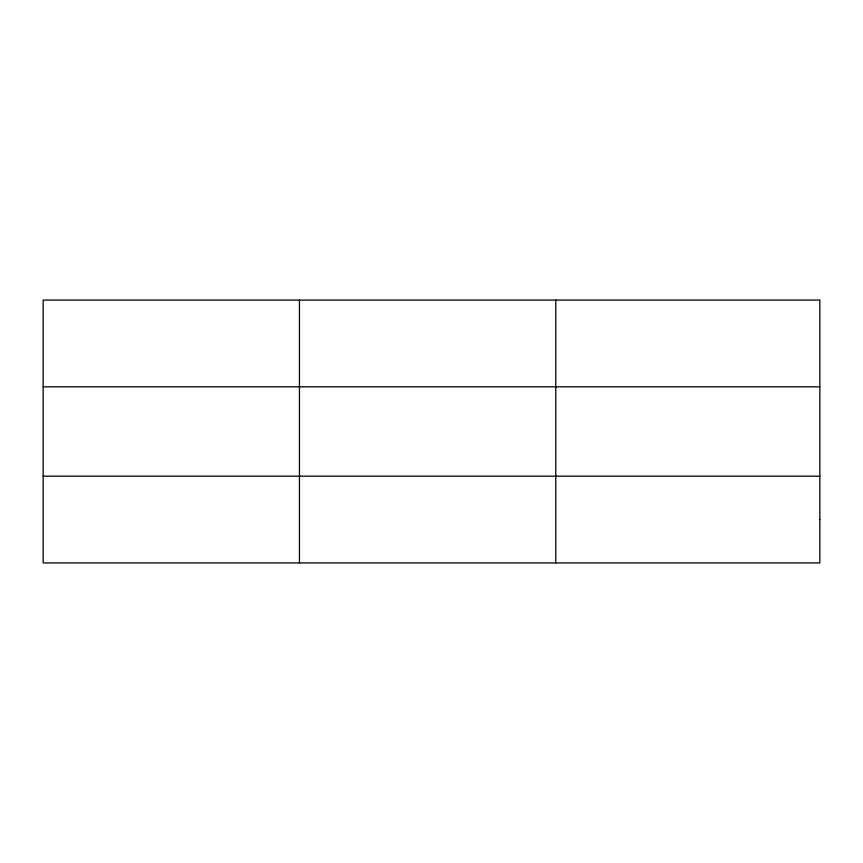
<?xml version="1.0" encoding="UTF-8"?>
<svg xmlns="http://www.w3.org/2000/svg" width="863" height="863" viewBox="0 0 863 863"><rect width="100%" height="100%" fill="white"/><g stroke="black" fill="none" stroke-linecap="round" stroke-linejoin="round"><path stroke-width="1.29" d="M299.461 300.087L299.461 562.913M555.772 300.087L555.772 562.913M43.15 386.818L819.85 386.818M43.15 476.182L819.85 476.182M819.85 519.548L819.85 562.913L43.15 562.913L43.15 300.087L819.85 300.087L819.85 519.548"/></g></svg>
